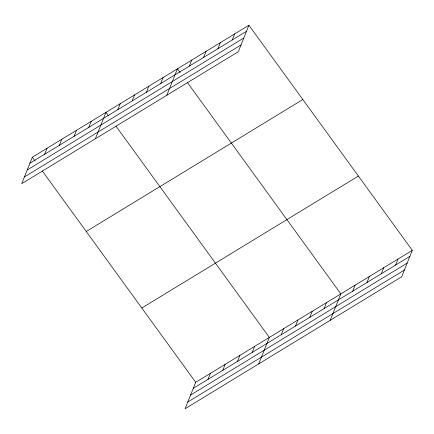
<?xml version="1.0" encoding="UTF-8"?>
<svg xmlns="http://www.w3.org/2000/svg" width="434" height="434" viewBox="0 0 434 434"><rect width="100%" height="100%" fill="white"/><g stroke="black" fill="none" stroke-linecap="round" stroke-linejoin="round"><path stroke-width="0.65" d="M248.926 25.248L32.333 157.216L21.7 183.669L238.288 51.706L248.926 25.248L412.3 250.331L401.667 276.784L185.074 408.752L195.712 382.294L412.3 250.331M44.642 154.265L47.062 148.244M59.371 145.292L61.791 139.271M74.095 136.319L76.52 130.292M88.824 127.346L91.248 121.319M95.339 138.799L105.972 112.346L108.283 115.531M117.847 109.661L120.267 103.639M132.142 100.954L134.562 94.927M146.437 92.241L148.857 86.22M160.732 83.534L163.151 77.507M166.813 95.252L177.446 68.8L180.143 72.511M189.322 66.114L191.741 60.087M203.617 57.402L206.036 51.38M217.911 48.695L220.331 42.668M232.206 39.982L234.626 33.96M208.016 379.349L210.441 373.321M222.745 370.37L225.165 364.348M237.474 361.397L239.893 355.375M252.203 352.424L254.622 346.403M258.718 363.882L269.351 337.43L115.987 126.142M281.227 334.744L283.646 328.717M295.521 326.032L297.941 320.01M309.816 317.325L312.236 311.297M324.111 308.612L326.531 302.59M330.193 320.335L340.826 293.878L187.461 82.596M352.701 291.192L355.12 285.171M366.996 282.485L369.415 276.458M381.291 273.773L383.71 267.751M395.586 265.065L398.005 259.038M29.913 163.238L246.501 31.275M27.201 169.982L243.794 38.013M24.412 176.926L241 44.962M86.247 231.49L302.84 99.527M141.799 308.021L358.386 176.052M193.287 388.321L409.88 256.353M190.58 395.059L407.168 263.096M187.786 402.009L404.374 270.04M32.333 157.216L35.029 160.927M42.348 171.012L195.712 382.294"/></g></svg>
